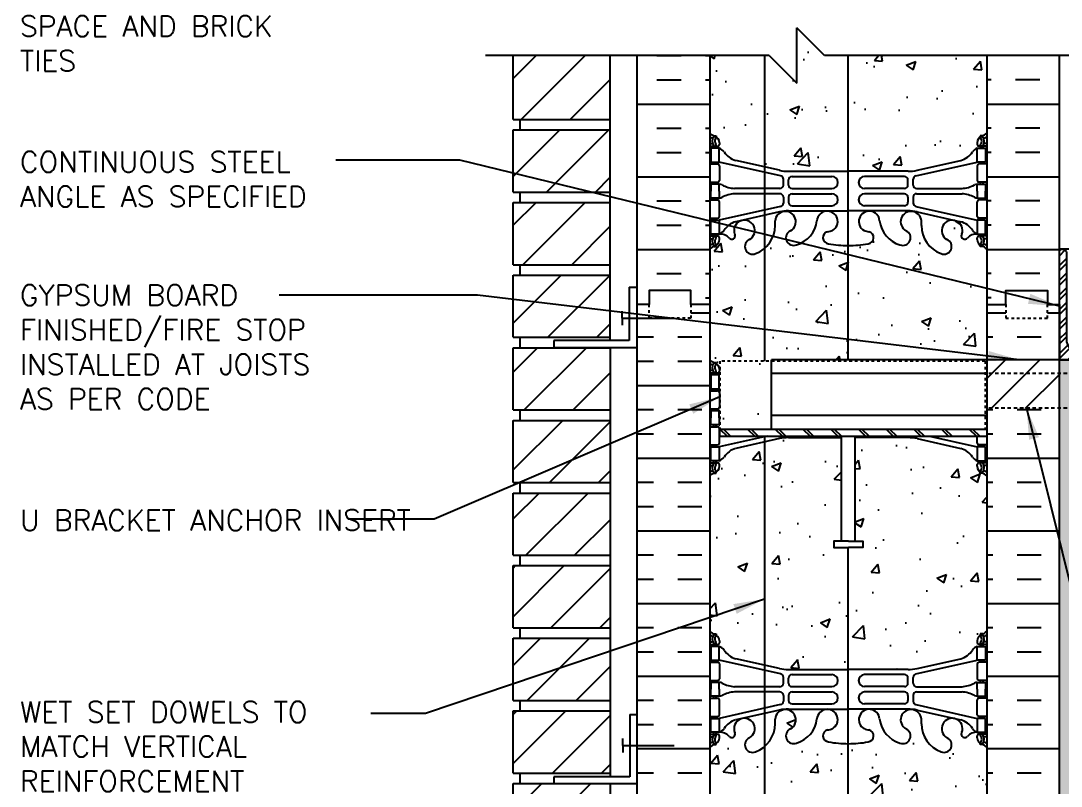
# Model space of a CAD drawing. Header units: inches. Extents: x 188 to 308, y 239 to 325.
# Drawn here: x 251.03 to 288.6, y 282.14 to 309.8 of the extents above; entities that cross this region are included whole.
import ezdxf

# ---------------------------------------------------------------- set-up
doc = ezdxf.new("R2010")
doc.units = ezdxf.units.IN
doc.header["$LTSCALE"] = 0.5
doc.header["$MEASUREMENT"] = 0
doc.linetypes.add('DASHED2', pattern=[0.375, 0.25, -0.125])
doc.linetypes.add('HIDDEN2', pattern=[0.1875, 0.125, -0.0625])
for name, color, linetype in [('HATCH', 12, 'Continuous'), ('line25', 2, 'Continuous'), ('LINE3', 3, 'Continuous'), ('LINE50', 5, 'Continuous'), ('LINE9', 9, 'Continuous'), ('TEXT', 4, 'Continuous'), ('Web_Edge', 9, 'Continuous')]:
    doc.layers.add(name, color=color, linetype=linetype)
doc.styles.add('DIM', font='romans.shx', dxfattribs={"width": 0.7})
doc.styles.add('ROMANS', font='romans.shx', dxfattribs={"height": 1.125})
doc.dimstyles.new('ext_12', dxfattribs={"dimscale": 12, "dimtxt": 0.09375, "dimasz": 0.09375, "dimexe": 0.09375, "dimexo": 0.0625, "dimgap": 0.0625, "dimtad": 1, "dimdec": 1, "dimzin": 3, "dimdsep": 46, "dimlunit": 4, "dimtxsty": 'DIM', "dimcen": 0.09, "dimdle": 0.09375, "dimclrt": 4, "dimadec": 0, "dimazin": 0, "dimtfac": 1, "dimtdec": 1, "dimtmove": 2, "dimatfit": 3, "dimfxl": 1, "dimfrac": 2, "dimtolj": 1, "dimtzin": 0, "dimarcsym": 0})

msp = doc.modelspace()

# ---------------------------------------------------------------- hatches: boundary and pattern name
at = {"layer": 'HATCH'}
h = msp.add_hatch(dxfattribs=at)
h.set_pattern_fill('ANSI31', color=256, scale=10, style=0)
h.set_pattern_definition([(45, (270.7593, 311.432), (-0.883883, 0.883883), [])])
h.paths.add_polyline_path([(272.311, 311.739), (268.811, 311.739), (268.811, 311.051), (272.311, 311.051)])
h.paths.add_polyline_path([(272.311, 314.364), (268.811, 314.364), (268.811, 312.114), (272.311, 312.114)])
h.paths.add_polyline_path([(272.311, 316.989), (268.811, 316.989), (268.811, 314.739), (272.311, 314.739)])
h.paths.add_polyline_path([(272.311, 319.614), (268.811, 319.614), (268.811, 317.364), (272.311, 317.364)])
h.paths.add_polyline_path([(272.311, 322.239), (268.811, 322.239), (268.811, 319.989), (272.311, 319.989)])
h.paths.add_polyline_path([(272.313, 303.239), (268.811, 303.239), (268.811, 300.989), (272.314, 300.989)])
h.paths.add_polyline_path([(272.313, 305.864), (268.811, 305.864), (268.811, 303.614), (272.313, 303.614)])
h.paths.add_polyline_path([(272.312, 308.551), (268.811, 308.551), (268.811, 306.239), (272.312, 306.239)])
h.paths.add_polyline_path([(272.313, 284.864), (268.811, 284.864), (268.811, 282.614), (272.312, 282.614)])
h.paths.add_polyline_path([(272.313, 287.489), (268.811, 287.489), (268.811, 285.239), (272.313, 285.239)])
h.paths.add_polyline_path([(272.314, 290.114), (268.811, 290.114), (268.811, 287.864), (272.313, 287.864)])
h.paths.add_polyline_path([(272.314, 292.739), (268.811, 292.739), (268.811, 290.489), (272.314, 290.489)])
h.paths.add_polyline_path([(272.315, 295.364), (268.811, 295.364), (268.811, 293.114), (272.314, 293.114)])
h.paths.add_polyline_path([(272.315, 297.989), (268.811, 297.989), (268.811, 295.739), (272.315, 295.739)])
h.paths.add_polyline_path([(272.314, 300.614), (268.811, 300.614), (268.811, 298.364), (272.315, 298.364)])
h.paths.add_polyline_path([(272.311, 274.364), (268.811, 274.364), (268.811, 272.491), (272.311, 272.491)])
h.paths.add_polyline_path([(272.311, 276.989), (268.811, 276.989), (268.811, 274.739), (272.311, 274.739)])
h.paths.add_polyline_path([(272.312, 279.614), (268.811, 279.614), (268.811, 277.364), (272.311, 277.364)])
h.paths.add_polyline_path([(272.312, 282.239), (270.273, 282.239), (268.811, 282.239), (268.811, 279.989), (272.312, 279.989)])
h = msp.add_hatch(dxfattribs=at)
h.set_pattern_fill('AR-CONC', color=256, scale=0.5)
h.set_pattern_definition([(50, (0, 0), (3.5863, -0.31376), [0.375, -4.125]), (355, (0, 0), (-0.693757, 3.76096), [0.3, -3.3]), (100.4514, (0.299, -0.026), (2.892544, 3.4472), [0.3187, -3.50571]), (46.1842, (0, 1), (5.336207, -0.827596), [0.5625, -6.1875]), (96.6356, (0.4447, 0.931), (4.67331, 4.87059), [0.47805, -5.25857]), (351.1842, (0, 1), (4.67331, 4.87059), [0.45, -4.95]), (21, (0.5, 0.75), (2.984535, -2.013094), [0.375, -4.125]), (326, (0.5, 0.75), (1.216577, 3.62575), [0.3, -3.3]), (71.4514, (0.7487, 0.5822), (4.201112, 1.612656), [0.3187, -3.50571]), (37.5, (0, 0), (0.0607993, 1.6644693), [0, -3.26, 0, -3.35, 0, -3.3125]), (7.5, (0, 0), (1.315348, 1.9720586), [0, -1.91, 0, -3.185, 0, -1.2625]), (327.5, (-1.115, 0), (2.669112, -0.1127744), [0, -1.25, 0, -3.9, 0, -5.175]), (317.5, (-1.615, 0), (2.915931, 0.500525), [0, -1.625, 0, -2.59, 0, -3.675])])
h.paths.add_polyline_path([(285.908, 319.027, 0.336749), (285.246, 318.922, 0.520567), (284.859, 318.922, 0.520567), (284.36, 318.922, 0.259173), (283.908, 319.141, 0.259173), (283.457, 318.922, 0.520567), (282.957, 318.922, 0.520567), (282.57, 318.922, 0.336749), (281.908, 319.027, 0.336749), (281.246, 318.922, 0.520567), (280.859, 318.922, 0.520567), (280.36, 318.922, 0.520567), (279.513, 318.922, 0.520567), (279.231, 318.922, 0.520567), (278.336, 318.922, 0.520567), (277.597, 318.922, 0.520567), (276.904, 318.922, 0.520567), (276.683, 318.922, 0.321585), (275.908, 318.947), (275.908, 318.307, 0.088416), (276.054, 318.209), (276.144, 318.209), (276.144, 318.168, -0.249069), (276.254, 317.96), (276.254, 317.893, -0.414214), (276.192, 317.83), (276.144, 317.83), (276.144, 317.76), (276.249, 317.76, 0.231736), (276.607, 317.911, -0.8344), (276.818, 317.786), (276.807, 317.765, 2.155404), (277.345, 317.959, -1), (277.559, 318.47, -0.311223), (278.268, 317.454), (278.267, 317.289, 1.661382), (278.828, 317.642, -1), (279.042, 318.153, -0.30095), (279.778, 317.281, 1.661382), (280.339, 317.633, 0.055617), (280.16, 317.679, -0.843243), (280.194, 318.111, -0.047544), (280.908, 318.176, -0.047544), (281.622, 318.111, -0.843243), (281.656, 317.679, 0.055617), (281.477, 317.633, 1.661382), (282.038, 317.281, -0.30095), (282.774, 318.153, -1), (282.988, 317.642, 1.661382), (283.549, 317.289), (283.549, 317.454, -0.311223), (284.258, 318.47, -1), (284.471, 317.959, 2.155404), (285.01, 317.765), (284.998, 317.786, -0.834375), (285.21, 317.911, 0.23174), (285.567, 317.76), (285.672, 317.76), (285.672, 317.83), (285.625, 317.83, -0.414214), (285.562, 317.893), (285.562, 317.96, -0.249069), (285.672, 318.168), (285.672, 318.209), (285.762, 318.209, 0.08841), (285.908, 318.307)])
h.paths.add_polyline_path([(285.908, 314.114, 0.08841), (285.762, 314.212), (285.672, 314.212), (285.672, 314.253, -0.249069), (285.562, 314.46), (285.562, 314.528, -0.414214), (285.625, 314.59), (285.672, 314.59), (285.672, 314.66), (285.567, 314.66, -0.168672), (285.381, 314.81, 0.17445), (284.974, 315.106), (283.393, 315.459, 0.054974), (283.066, 315.495), (280.908, 315.495), (278.75, 315.495, 0.054974), (278.423, 315.459), (276.843, 315.106, 0.17445), (276.435, 314.81, -0.168672), (276.249, 314.66), (276.144, 314.66), (276.144, 314.59), (276.192, 314.59, -0.414214), (276.254, 314.528), (276.254, 314.46, -0.249069), (276.144, 314.253), (276.144, 314.212), (276.054, 314.212, 0.088416), (275.908, 314.114), (275.908, 311.051), (278.047, 311.051), (279.047, 310.051), (279.047, 312.051), (280.047, 311.051), (285.908, 311.051)])
h.paths.add_polyline_path([(285.908, 308.551), (280.047, 308.551), (279.047, 309.551), (279.047, 307.551), (278.047, 308.551), (275.908, 308.551), (275.908, 305.743, 0.088416), (276.054, 305.646), (276.144, 305.646), (276.144, 305.604, -0.249069), (276.254, 305.397), (276.254, 305.329, -0.414214), (276.192, 305.267), (276.144, 305.267), (276.144, 305.197), (276.249, 305.197, -0.168672), (276.435, 305.047, 0.17445), (276.843, 304.751), (278.423, 304.399, 0.054974), (278.75, 304.362), (280.908, 304.362), (283.066, 304.362, 0.054974), (283.393, 304.399), (284.974, 304.751, 0.17445), (285.381, 305.047, -0.168672), (285.567, 305.197), (285.672, 305.197), (285.672, 305.267), (285.625, 305.267, -0.414214), (285.562, 305.329), (285.562, 305.397, -0.249069), (285.672, 305.604), (285.672, 305.646), (285.762, 305.646, 0.08841), (285.908, 305.743)])
h.paths.add_polyline_path([(285.908, 301.551, 0.08841), (285.762, 301.648), (285.672, 301.648), (285.672, 301.69, -0.249069), (285.562, 301.897), (285.562, 301.964, -0.414214), (285.625, 302.027), (285.672, 302.027), (285.672, 302.097), (285.567, 302.097, 0.231736), (285.21, 301.946, -0.8344), (284.998, 302.071), (285.01, 302.093, 2.155404), (284.471, 301.898, -1), (284.258, 301.387, -0.311223), (283.549, 302.403), (283.549, 302.568, 1.661382), (282.988, 302.215, -1), (282.774, 301.704, -0.307094), (282.036, 302.6, 1.604516), (281.477, 302.224, 0.044004), (281.618, 302.185, -0.921438), (281.622, 301.746, -0.047544), (280.908, 301.681, -0.047544), (280.194, 301.746, -0.921438), (280.198, 302.185, 0.044004), (280.339, 302.224, 1.604516), (279.781, 302.6, -0.307094), (279.042, 301.704, -1), (278.828, 302.215, 1.661382), (278.267, 302.568), (278.268, 302.423, -0.316114), (277.559, 301.387, -1), (277.345, 301.898, 2.135543), (276.805, 302.098, -0.940447), (276.607, 301.946, 0.23174), (276.249, 302.097), (276.144, 302.097), (276.144, 302.027), (276.192, 302.027, -0.414214), (276.254, 301.964), (276.254, 301.897, -0.249069), (276.144, 301.69), (276.144, 301.648), (276.054, 301.648, 0.088416), (275.908, 301.551), (275.908, 299.551), (275.908, 297.551, 0.088416), (276.054, 297.453), (276.144, 297.453), (276.144, 297.412, -0.249069), (276.254, 297.205), (276.273, 297.503), (278.134, 297.503), (278.134, 297.551), (285.908, 297.551)])
h.paths.add_polyline_path([(278.134, 297.503), (276.273, 297.503), (276.273, 295.051), (278.134, 295.051)])
h.paths.add_polyline_path([(280.661, 294.739), (278.75, 294.739, 0.054974), (278.423, 294.703), (276.843, 294.35, 0.17445), (276.435, 294.054, -0.168672), (276.249, 293.905), (276.144, 293.905), (276.144, 293.835), (276.192, 293.835, -0.414214), (276.254, 293.772), (276.254, 293.705, -0.249069), (276.144, 293.497), (276.144, 293.456), (276.054, 293.456, 0.088416), (275.908, 293.358), (275.908, 287.743, 0.088416), (276.054, 287.646), (276.144, 287.646), (276.144, 287.604, -0.249069), (276.254, 287.397), (276.254, 287.329, -0.414214), (276.192, 287.267), (276.144, 287.267), (276.144, 287.197), (276.249, 287.197, -0.168672), (276.435, 287.047, 0.17445), (276.843, 286.751), (278.423, 286.399, 0.054974), (278.75, 286.362), (280.908, 286.362), (283.066, 286.362, 0.054974), (283.393, 286.399), (284.974, 286.751, 0.17445), (285.381, 287.047, -0.168672), (285.567, 287.197), (285.672, 287.197), (285.672, 287.267), (285.625, 287.267, -0.414214), (285.562, 287.329), (285.562, 287.397, -0.249069), (285.672, 287.604), (285.672, 287.646), (285.762, 287.646, 0.08841), (285.908, 287.743), (285.908, 293.358, 0.08841), (285.762, 293.456), (285.672, 293.456), (285.672, 293.497, -0.249069), (285.562, 293.705), (285.562, 293.772, -0.414214), (285.625, 293.835), (285.672, 293.835), (285.672, 293.905), (285.567, 293.905, -0.168672), (285.381, 294.054, 0.17445), (284.974, 294.35), (283.393, 294.703, 0.054974), (283.066, 294.739), (281.161, 294.739), (281.161, 290.999), (281.44, 290.999), (281.44, 290.772), (281.18, 290.772), (280.911, 290.772), (280.383, 290.772), (280.383, 290.999), (280.661, 290.999)])
h.paths.add_polyline_path([(285.908, 283.551, 0.08841), (285.762, 283.648), (285.672, 283.648), (285.672, 283.69, -0.249069), (285.562, 283.897), (285.562, 283.964, -0.414214), (285.625, 284.027), (285.672, 284.027), (285.672, 284.097), (285.567, 284.097, 0.231736), (285.21, 283.946, -0.8344), (284.998, 284.071), (285.01, 284.093, 2.155404), (284.471, 283.898, -1), (284.258, 283.387, -0.311223), (283.549, 284.403), (283.549, 284.568, 1.661382), (282.988, 284.215, -1), (282.774, 283.704, -0.307094), (282.036, 284.6, 1.604516), (281.477, 284.224, 0.044004), (281.618, 284.185, -0.921438), (281.622, 283.746, -0.047544), (280.908, 283.681, -0.047544), (280.194, 283.746, -0.921438), (280.198, 284.185, 0.044004), (280.339, 284.224, 1.604516), (279.781, 284.6, -0.307094), (279.042, 283.704, -1), (278.828, 284.215, 1.661382), (278.267, 284.568), (278.268, 284.423, -0.316114), (277.559, 283.387, -1), (277.345, 283.898, 2.135543), (276.805, 284.098, -0.940447), (276.607, 283.946, 0.23174), (276.249, 284.097), (276.144, 284.097), (276.144, 284.027), (276.192, 284.027, -0.414214), (276.254, 283.964), (276.254, 283.897, -0.249069), (276.144, 283.69), (276.144, 283.648), (276.054, 283.648, 0.088416), (275.908, 283.551), (275.908, 281.551), (275.908, 279.551, 0.088416), (276.054, 279.453), (276.144, 279.453), (276.144, 279.412, -0.249069), (276.254, 279.205), (276.254, 279.137, -0.414214), (276.192, 279.075), (276.144, 279.075), (276.144, 279.005), (276.249, 279.005, 0.231736), (276.607, 279.156, -0.8344), (276.818, 279.03), (276.807, 279.009, 2.155404), (277.345, 279.203, -1), (277.559, 279.714, -0.311223), (278.268, 278.698), (278.267, 278.533, 1.661382), (278.828, 278.886, -1), (279.042, 279.397, -0.307094), (279.781, 278.502, 1.604516), (280.339, 278.877, 0.044004), (280.198, 278.917, -0.921438), (280.194, 279.355, -0.047544), (280.908, 279.42, -0.047544), (281.622, 279.355, -0.921438), (281.618, 278.917, 0.044004), (281.477, 278.877, 1.604516), (282.036, 278.502, -0.307094), (282.774, 279.397, -1), (282.988, 278.886, 1.661382), (283.549, 278.533), (283.549, 278.679, -0.316114), (284.258, 279.714, -1), (284.471, 279.203, 2.135543), (285.012, 279.004, -0.940447), (285.21, 279.156, 0.23174), (285.567, 279.005), (285.672, 279.005), (285.672, 279.075), (285.625, 279.075, -0.414214), (285.562, 279.137), (285.562, 279.205, -0.249069), (285.672, 279.412), (285.672, 279.453), (285.762, 279.453, 0.08841), (285.908, 279.551), (285.908, 281.551)])
h.paths.add_polyline_path([(285.908, 275.358, 0.08841), (285.762, 275.456), (285.672, 275.456), (285.672, 275.497, -0.249069), (285.562, 275.705), (285.562, 275.772, -0.414214), (285.625, 275.835), (285.672, 275.835), (285.672, 275.905), (285.567, 275.905, -0.168672), (285.381, 276.054, 0.17445), (284.974, 276.35), (283.393, 276.703, 0.054974), (283.066, 276.739), (280.908, 276.739), (278.75, 276.739, 0.054974), (278.423, 276.703), (276.843, 276.35, 0.17445), (276.435, 276.054, -0.168672), (276.249, 275.905), (276.144, 275.905), (276.144, 275.835), (276.192, 275.835, -0.414214), (276.254, 275.772), (276.254, 275.705, -0.249069), (276.144, 275.497), (276.144, 275.456), (276.054, 275.456, 0.088416), (275.908, 275.358), (275.908, 272.491), (277.564, 272.491), (278.564, 273.491), (278.564, 272.491), (278.564, 271.491), (279.564, 272.491), (285.908, 272.491)])
h = msp.add_hatch(dxfattribs=at)
h.set_pattern_fill('INSUL', color=256, scale=7, style=0)
h.set_pattern_definition([(0, (-2650.2533, -97.4588), (0, 2.625), []), (0, (-2650.2533, -96.5838), (0, 2.625), [0.875, -0.875]), (0, (-2650.2533, -95.7088), (0, 2.625), [0.875, -0.875])])
h.paths.add_polyline_path([(275.908, 308.551), (273.283, 308.551), (273.283, 299.551), (273.721, 299.551), (273.721, 300.051), (275.221, 300.051), (275.221, 299.551), (275.908, 299.551)])
h = msp.add_hatch(dxfattribs=at)
h.set_pattern_fill('INSUL', color=256, scale=7, style=0)
h.set_pattern_definition([(180, (3212.0698, -97.4588), (0, 2.625), []), (180, (3212.0698, -96.5838), (0, 2.625), [0.875, -0.875]), (180, (3212.0698, -95.7088), (0, 2.625), [0.875, -0.875])])
h.paths.add_polyline_path([(288.533, 308.551), (285.908, 308.551), (285.908, 299.551), (286.596, 299.551), (286.596, 300.051), (288.096, 300.051), (288.096, 299.551), (288.533, 299.551)])
h = msp.add_hatch(dxfattribs=at)
h.set_pattern_fill('ANSI32', color=256, style=0)
h.set_pattern_definition([(45, (169.51458, 42.46265), (-0.26516504, 0.26516504), []), (45, (169.69136, 42.46265), (-0.26516504, 0.26516504), [])])
h.paths.add_polyline_path([(288.783, 298.301), (288.783, 301.426, 0.414214), (288.658, 301.551), (288.533, 301.551), (288.533, 297.551), (292.033, 297.551), (292.033, 297.676), (291.533, 297.801), (289.283, 297.801, -0.414214)])
h = msp.add_hatch(dxfattribs=at)
h.set_pattern_fill('INSUL', color=256, scale=7, style=0)
h.paths.add_polyline_path([(275.908, 299.551), (275.221, 299.551), (275.221, 299.051), (273.721, 299.051), (273.283, 299.053), (273.283, 281.551), (273.721, 281.551), (273.721, 282.051), (275.221, 282.051), (275.221, 281.551), (275.908, 281.551)])
h.paths.add_polyline_path([(288.533, 295.801), (285.908, 295.801), (285.908, 281.551), (286.596, 281.551), (286.596, 282.051), (288.096, 282.051), (288.096, 281.551), (288.533, 281.551)])
h.paths.add_polyline_path([(288.533, 299.551), (288.096, 299.551), (288.096, 299.051), (286.596, 299.051), (286.596, 299.551), (285.908, 299.551), (285.908, 297.551), (288.533, 297.551)])
h = msp.add_hatch(dxfattribs=at)
h.set_pattern_fill('ANSI31', color=256, scale=7, style=0)
h.set_pattern_definition([(45, (208.8009, 102.2087), (-0.6187184, 0.6187184), [])])
h.paths.add_polyline_path([(288.533, 297.051), (285.908, 297.051), (285.908, 295.801), (288.533, 295.801)])
h.paths.add_polyline_path([(288.533, 297.551), (286.033, 297.551), (285.908, 297.551), (285.908, 297.051), (288.533, 297.051)])
h = msp.add_hatch(dxfattribs=at)
h.set_pattern_fill('AR-SAND', color=256, scale=0.25, style=0)
h.set_pattern_definition([(37.5, (113.52773, 33.10064), (-0.01574834, 0.48170594), [0, -0.38, 0, -0.425, 0, -0.40625]), (7.5, (113.5277, 33.10064), (0.4424442, 0.7055365), [0, -0.205, 0, -0.3425, 0, -0.13125]), (327.5, (113.22023, 33.10064), (0.77853547, 0.00141476), [0, -0.125, 0, -0.45, 0, -0.5875]), (317.5, (113.2202, 33.10064), (0.7515317, 0.2194189), [0, -0.0625, 0, -0.295, 0, -0.3375])])
h.paths.add_polyline_path([(289.033, 297.551), (288.533, 297.551), (288.533, 281.491), (288.533, 272.491), (289.033, 272.491)])

# ---------------------------------------------------------------- linework, layer by layer
at = {"layer": 'HATCH', "linetype": 'HIDDEN2'}
for p, q in [((276.273, 297.503), (276.273, 295.051)), ((285.846, 297.503), (276.273, 297.503)), ((285.846, 297.503), (285.846, 295.051))]:
    msp.add_line(p, q, dxfattribs=at)
at = {"layer": 'HATCH', "linetype": 'HIDDEN2', "ltscale": 2}
for p, q in [((289.033, 297.051), (285.908, 297.051)), ((289.033, 295.801), (285.908, 295.801))]:
    msp.add_line(p, q, dxfattribs=at)
at = {"layer": 'HATCH'}
for p, q in [((276.273, 295.051), (276.533, 294.791)), ((276.398, 295.051), (276.658, 294.791)), ((277.273, 295.051), (277.533, 294.791)), ((277.398, 295.051), (277.658, 294.791)), ((278.273, 295.051), (278.533, 294.791)), ((278.398, 295.051), (278.658, 294.791)), ((279.273, 295.051), (279.533, 294.791)), ((279.398, 295.051), (279.658, 294.791)), ((280.273, 295.051), (280.533, 294.791)), ((280.398, 295.051), (280.658, 294.791)), ((281.273, 295.051), (281.533, 294.791)), ((281.398, 295.051), (281.658, 294.791)), ((282.273, 295.051), (282.533, 294.791)), ((282.398, 295.051), (282.658, 294.791)), ((283.273, 295.051), (283.533, 294.791)), ((283.398, 295.051), (283.658, 294.791)), ((284.273, 295.051), (284.533, 294.791)), ((284.398, 295.051), (284.658, 294.791)), ((285.273, 295.051), (285.533, 294.791)), ((285.398, 295.051), (285.658, 294.791))]:
    msp.add_line(p, q, dxfattribs=at)
at = {"layer": 'line25'}
for p, q in [((268.811, 306.239), (268.811, 308.551)), ((272.315, 298.244), (272.312, 308.551)), ((275.908, 308.551), (275.908, 299.551)), ((285.908, 308.551), (285.908, 297.551)), ((268.811, 306.239), (272.311, 306.239)), ((269.061, 305.864), (269.061, 306.239)), ((269.061, 305.864), (269.061, 306.239)), ((268.811, 303.614), (268.811, 305.864)), ((268.811, 305.864), (272.311, 305.864)), ((268.811, 303.614), (272.311, 303.614)), ((269.061, 303.239), (269.061, 303.614)), ((269.061, 303.239), (269.061, 303.614)), ((268.811, 300.989), (268.811, 303.239)), ((268.811, 303.239), (272.311, 303.239)), ((289.033, 301.551), (288.533, 301.551)), ((268.811, 300.989), (272.311, 300.989)), ((269.061, 300.614), (269.061, 300.989)), ((269.061, 300.614), (269.061, 300.989)), ((268.811, 298.364), (268.811, 300.614)), ((268.811, 300.614), (272.311, 300.614)), ((275.908, 299.551), (275.908, 281.551)), ((268.811, 298.364), (272.315, 298.364)), ((269.061, 297.989), (269.061, 298.364)), ((269.061, 297.989), (269.061, 298.364)), ((268.811, 295.739), (268.811, 297.989)), ((268.811, 297.989), (272.315, 297.989)), ((272.315, 297.994), (272.312, 282.489)), ((278.134, 295.051), (278.134, 297.551)), ((285.908, 297.551), (285.908, 281.551)), ((288.533, 297.551), (307.173, 297.551)), ((285.908, 297.051), (278.134, 297.051)), ((268.811, 295.739), (272.315, 295.739)), ((269.061, 295.364), (269.061, 295.739)), ((269.061, 295.364), (269.061, 295.739)), ((268.811, 293.114), (268.811, 295.364)), ((268.811, 295.364), (272.315, 295.364)), ((278.134, 295.551), (285.908, 295.551)), ((276.273, 295.051), (285.908, 295.051)), ((276.273, 294.791), (276.273, 295.051)), ((276.273, 294.791), (285.908, 294.791)), ((280.661, 290.999), (280.661, 294.791)), ((281.161, 290.999), (281.161, 294.791)), ((268.811, 293.114), (272.314, 293.114)), ((269.061, 292.739), (269.061, 293.114)), ((269.061, 292.739), (269.061, 293.114)), ((268.811, 290.489), (268.811, 292.739)), ((268.811, 292.739), (272.314, 292.739)), ((268.811, 290.489), (272.314, 290.489)), ((269.061, 290.114), (269.061, 290.489)), ((269.061, 290.114), (269.061, 290.489)), ((268.811, 287.864), (268.811, 290.114)), ((268.811, 290.114), (272.314, 290.114)), ((268.811, 287.864), (272.313, 287.864)), ((269.061, 287.489), (269.061, 287.864)), ((269.061, 287.489), (269.061, 287.864)), ((268.811, 285.239), (268.811, 287.489)), ((268.811, 287.489), (272.313, 287.489)), ((268.811, 285.239), (272.313, 285.239)), ((269.061, 284.864), (269.061, 285.239)), ((269.061, 284.864), (269.061, 285.239)), ((268.811, 282.614), (268.811, 284.864)), ((268.811, 284.864), (272.313, 284.864)), ((268.811, 282.614), (272.312, 282.614)), ((269.061, 282.239), (269.061, 282.614)), ((269.061, 282.239), (269.061, 282.614)), ((268.811, 279.989), (268.811, 282.239)), ((268.811, 282.239), (272.311, 282.239)), ((272.312, 282.239), (272.311, 272.491))]:
    msp.add_line(p, q, dxfattribs=at)
for points in [[(288.533, 297.551), (278.134, 297.551)], [(280.911, 290.999), (280.383, 290.999), (280.383, 290.772), (280.911, 290.772)], [(280.911, 290.999), (281.44, 290.999), (281.44, 290.772), (281.18, 290.772)], [(281.18, 290.772), (280.911, 290.772)]]:
    msp.add_lwpolyline(points, dxfattribs=at)
at = {"layer": 'LINE3'}
for p, q in [((277.885, 308.551), (277.885, 297.503)), ((280.894, 308.551), (280.894, 297.551)), ((277.885, 294.791), (277.885, 272.812)), ((280.894, 290.772), (280.894, 272.491))]:
    msp.add_line(p, q, dxfattribs=at)
at = {"layer": 'LINE50'}
for p, q in [((273.283, 299.551), (273.283, 308.551)), ((273.283, 281.551), (273.283, 299.551)), ((288.533, 299.551), (288.533, 297.551)), ((288.533, 281.491), (288.533, 297.551))]:
    msp.add_line(p, q, dxfattribs=at)
for points in [[(285.908, 299.551), (286.596, 299.551), (286.596, 300.051), (288.096, 300.051), (288.096, 299.551), (288.533, 299.551), (288.533, 308.551)], [(275.908, 299.551), (275.221, 299.551), (275.221, 300.051), (273.721, 300.051), (273.721, 299.551), (273.283, 299.551)]]:
    msp.add_lwpolyline(points, dxfattribs=at)
at = {"layer": 'LINE9'}
for p, q in [((279.047, 307.551), (279.047, 309.551)), ((280.047, 308.551), (279.047, 309.551)), ((278.047, 308.551), (267.811, 308.551)), ((278.047, 308.551), (279.047, 307.551)), ((290.283, 308.551), (280.047, 308.551)), ((272.995, 300.181), (272.995, 298.244)), ((272.995, 300.181), (273.245, 300.181)), ((272.745, 299.056), (272.745, 299.306)), ((272.745, 299.056), (274.591, 299.056)), ((272.745, 299.056), (272.745, 298.806)), ((272.995, 298.244), (270.273, 298.244)), ((270.273, 298.244), (270.273, 297.994)), ((270.273, 297.994), (273.273, 297.994)), ((273.023, 284.739), (273.023, 282.489)), ((273.023, 284.739), (273.273, 284.739)), ((272.773, 283.614), (272.773, 283.864)), ((272.773, 283.614), (274.618, 283.614)), ((272.773, 283.614), (272.773, 283.364)), ((273.023, 282.489), (270.273, 282.489)), ((270.273, 282.489), (270.273, 282.239)), ((270.273, 282.239), (273.273, 282.239))]:
    msp.add_line(p, q, dxfattribs=at)
msp.add_lwpolyline([(292.033, 297.551), (288.533, 297.551), (288.533, 301.551), (288.658, 301.551, -0.414214), (288.783, 301.426), (288.783, 298.301, 0.414214), (289.283, 297.801), (291.533, 297.801), (292.033, 297.676)], format="xyb", close=True, dxfattribs=at)
at = {"layer": 'LINE9', "linetype": 'DASHED2', "ltscale": 0.15}
for points in [[(275.221, 299.551), (275.221, 299.551), (275.221, 299.051), (273.721, 299.051), (273.721, 299.551), (273.721, 299.551)], [(275.221, 299.551), (275.221, 299.551), (275.221, 299.051), (273.721, 299.051), (273.721, 299.551), (273.721, 299.551)], [(286.596, 299.551), (286.596, 299.551), (286.596, 299.051), (288.096, 299.051), (288.096, 299.551), (288.096, 299.551)]]:
    msp.add_lwpolyline(points, dxfattribs=at)
at = {"layer": 'Web_Edge'}
for p, q in [((276.054, 305.646), (276.144, 305.646)), ((276.144, 305.646), (276.144, 305.604)), ((276.254, 305.397), (276.254, 305.329)), ((285.562, 305.397), (285.562, 305.329)), ((285.762, 305.646), (285.672, 305.646)), ((285.672, 305.646), (285.672, 305.604)), ((275.908, 305.367), (275.986, 305.367)), ((275.908, 305.267), (276.192, 305.267)), ((276.054, 305.267), (276.054, 305.197)), ((276.144, 305.267), (276.144, 305.197)), ((285.908, 305.267), (285.625, 305.267)), ((285.672, 305.267), (285.672, 305.197)), ((285.762, 305.267), (285.762, 305.197)), ((285.908, 305.367), (285.83, 305.367)), ((276.054, 304.697), (276.054, 304.627)), ((276.144, 304.697), (276.144, 304.627)), ((278.467, 304.2), (276.249, 304.697)), ((278.423, 304.399), (276.843, 304.751)), ((283.35, 304.2), (285.567, 304.697)), ((283.393, 304.399), (284.974, 304.751)), ((285.672, 304.697), (285.672, 304.627)), ((285.762, 304.697), (285.762, 304.627)), ((275.908, 304.627), (276.192, 304.627)), ((276.254, 304.564), (276.254, 304.029)), ((278.75, 304.362), (280.908, 304.362)), ((283.066, 304.362), (280.908, 304.362)), ((285.562, 304.564), (285.562, 304.029)), ((285.908, 304.627), (285.625, 304.627)), ((275.908, 303.967), (276.192, 303.967)), ((276.054, 303.967), (276.054, 303.897)), ((276.144, 303.967), (276.144, 303.897)), ((278.564, 303.866), (278.564, 304.078)), ((278.752, 303.867), (278.752, 304.051)), ((278.877, 304.176), (280.316, 304.176)), ((282.939, 304.176), (281.5, 304.176)), ((283.064, 303.867), (283.064, 304.051)), ((283.252, 303.866), (283.252, 304.078)), ((285.908, 303.967), (285.625, 303.967)), ((285.672, 303.967), (285.672, 303.897)), ((285.762, 303.967), (285.762, 303.897)), ((278.439, 303.741), (276.802, 303.741)), ((278.439, 303.553), (276.802, 303.553)), ((278.877, 303.742), (280.316, 303.742)), ((278.877, 303.552), (280.316, 303.552)), ((282.939, 303.742), (281.5, 303.742)), ((282.939, 303.552), (281.5, 303.552)), ((283.377, 303.741), (285.015, 303.741)), ((283.377, 303.553), (285.015, 303.553)), ((275.908, 303.327), (276.192, 303.327)), ((276.054, 303.327), (276.054, 303.397)), ((276.144, 303.327), (276.144, 303.397)), ((276.254, 302.729), (276.254, 303.264)), ((278.564, 303.428), (278.564, 303.215)), ((278.752, 303.427), (278.752, 303.243)), ((283.064, 303.427), (283.064, 303.243)), ((283.252, 303.428), (283.252, 303.215)), ((285.562, 302.729), (285.562, 303.264)), ((285.908, 303.327), (285.625, 303.327)), ((285.672, 303.327), (285.672, 303.397)), ((285.762, 303.327), (285.762, 303.397)), ((278.467, 303.093), (276.249, 302.597)), ((278.423, 302.895), (276.843, 302.542)), ((278.75, 302.931), (280.908, 302.931)), ((278.877, 303.118), (280.316, 303.118)), ((283.066, 302.931), (280.908, 302.931)), ((282.939, 303.118), (281.5, 303.118)), ((283.35, 303.093), (285.567, 302.597)), ((283.393, 302.895), (284.974, 302.542)), ((275.908, 302.667), (276.192, 302.667)), ((276.054, 302.597), (276.054, 302.667)), ((276.144, 302.597), (276.144, 302.667)), ((278.268, 302.403), (278.267, 302.568)), ((283.549, 302.403), (283.549, 302.568)), ((285.908, 302.667), (285.625, 302.667)), ((285.672, 302.597), (285.672, 302.667)), ((285.762, 302.597), (285.762, 302.667)), ((275.908, 302.027), (276.192, 302.027)), ((276.054, 302.027), (276.054, 302.097)), ((276.144, 302.027), (276.144, 302.097)), ((276.807, 302.093), (276.818, 302.071)), ((285.01, 302.093), (284.998, 302.071)), ((285.908, 302.027), (285.625, 302.027)), ((285.672, 302.027), (285.672, 302.097)), ((285.762, 302.027), (285.762, 302.097)), ((275.908, 301.927), (275.986, 301.927)), ((276.054, 301.648), (276.144, 301.648)), ((276.144, 301.648), (276.144, 301.69)), ((276.254, 301.897), (276.254, 301.964)), ((285.562, 301.897), (285.562, 301.964)), ((285.672, 301.648), (285.672, 301.69)), ((285.762, 301.648), (285.672, 301.648)), ((285.908, 301.927), (285.83, 301.927)), ((275.908, 297.175), (275.986, 297.175)), ((276.054, 297.453), (276.144, 297.453)), ((276.144, 297.453), (276.144, 297.412)), ((276.254, 297.205), (276.254, 297.137)), ((275.908, 297.075), (276.192, 297.075)), ((276.054, 297.075), (276.054, 297.005)), ((276.144, 297.075), (276.144, 297.005)), ((275.908, 296.435), (276.192, 296.435)), ((276.054, 296.505), (276.054, 296.435)), ((276.144, 296.505), (276.144, 296.435)), ((276.254, 296.372), (276.254, 295.837)), ((275.908, 295.775), (276.192, 295.775)), ((276.054, 295.775), (276.054, 295.705)), ((276.144, 295.775), (276.144, 295.705)), ((275.908, 295.135), (276.192, 295.135)), ((276.054, 295.135), (276.054, 295.205)), ((276.144, 295.135), (276.144, 295.205)), ((276.254, 294.537), (276.254, 295.072)), ((277.975, 294.791), (276.249, 294.405)), ((278.423, 294.703), (276.843, 294.35)), ((278.75, 294.739), (280.661, 294.739)), ((283.066, 294.739), (281.161, 294.739)), ((283.393, 294.703), (284.974, 294.35)), ((283.842, 294.791), (285.567, 294.405)), ((285.562, 294.537), (285.562, 294.791)), ((275.908, 294.475), (276.192, 294.475)), ((276.054, 294.405), (276.054, 294.475)), ((276.144, 294.405), (276.144, 294.475)), ((285.908, 294.475), (285.625, 294.475)), ((285.672, 294.405), (285.672, 294.475)), ((285.762, 294.405), (285.762, 294.475)), ((275.908, 293.835), (276.192, 293.835)), ((276.054, 293.835), (276.054, 293.905)), ((276.144, 293.835), (276.144, 293.905)), ((276.254, 293.705), (276.254, 293.772)), ((285.562, 293.705), (285.562, 293.772)), ((285.908, 293.835), (285.625, 293.835)), ((285.672, 293.835), (285.672, 293.905)), ((285.762, 293.835), (285.762, 293.905)), ((275.908, 293.735), (275.986, 293.735)), ((276.054, 293.456), (276.144, 293.456)), ((276.144, 293.456), (276.144, 293.497)), ((285.672, 293.456), (285.672, 293.497)), ((285.762, 293.456), (285.672, 293.456)), ((285.908, 293.735), (285.83, 293.735)), ((275.908, 287.367), (275.986, 287.367)), ((276.054, 287.646), (276.144, 287.646)), ((276.144, 287.646), (276.144, 287.604)), ((276.254, 287.397), (276.254, 287.329)), ((285.562, 287.397), (285.562, 287.329)), ((285.762, 287.646), (285.672, 287.646)), ((285.672, 287.646), (285.672, 287.604)), ((285.908, 287.367), (285.83, 287.367)), ((275.908, 287.267), (276.192, 287.267)), ((276.054, 287.267), (276.054, 287.197)), ((276.144, 287.267), (276.144, 287.197)), ((285.908, 287.267), (285.625, 287.267)), ((285.672, 287.267), (285.672, 287.197)), ((285.762, 287.267), (285.762, 287.197)), ((275.908, 286.627), (276.192, 286.627)), ((276.054, 286.697), (276.054, 286.627)), ((276.144, 286.697), (276.144, 286.627)), ((278.467, 286.2), (276.249, 286.697)), ((278.423, 286.399), (276.843, 286.751)), ((283.35, 286.2), (285.567, 286.697)), ((283.393, 286.399), (284.974, 286.751)), ((285.908, 286.627), (285.625, 286.627)), ((285.672, 286.697), (285.672, 286.627)), ((285.762, 286.697), (285.762, 286.627)), ((276.254, 286.564), (276.254, 286.029)), ((278.75, 286.362), (280.908, 286.362)), ((283.066, 286.362), (280.908, 286.362)), ((285.562, 286.564), (285.562, 286.029)), ((275.908, 285.967), (276.192, 285.967)), ((276.054, 285.967), (276.054, 285.897)), ((276.144, 285.967), (276.144, 285.897)), ((278.564, 285.866), (278.564, 286.078)), ((278.752, 285.867), (278.752, 286.051)), ((278.877, 286.176), (280.316, 286.176)), ((282.939, 286.176), (281.5, 286.176)), ((283.064, 285.867), (283.064, 286.051)), ((283.252, 285.866), (283.252, 286.078)), ((285.908, 285.967), (285.625, 285.967)), ((285.672, 285.967), (285.672, 285.897)), ((285.762, 285.967), (285.762, 285.897)), ((278.439, 285.741), (276.802, 285.741)), ((278.439, 285.553), (276.802, 285.553)), ((278.877, 285.742), (280.316, 285.742)), ((278.877, 285.552), (280.316, 285.552)), ((282.939, 285.742), (281.5, 285.742)), ((282.939, 285.552), (281.5, 285.552)), ((283.377, 285.741), (285.015, 285.741)), ((283.377, 285.553), (285.015, 285.553)), ((275.908, 285.327), (276.192, 285.327)), ((276.054, 285.327), (276.054, 285.397)), ((276.144, 285.327), (276.144, 285.397)), ((276.254, 284.729), (276.254, 285.264)), ((278.564, 285.428), (278.564, 285.215)), ((278.752, 285.427), (278.752, 285.243)), ((278.877, 285.118), (280.316, 285.118)), ((282.939, 285.118), (281.5, 285.118)), ((283.064, 285.427), (283.064, 285.243)), ((283.252, 285.428), (283.252, 285.215)), ((285.562, 284.729), (285.562, 285.264)), ((285.908, 285.327), (285.625, 285.327)), ((285.672, 285.327), (285.672, 285.397)), ((285.762, 285.327), (285.762, 285.397)), ((278.467, 285.093), (276.249, 284.597)), ((278.423, 284.895), (276.843, 284.542)), ((278.75, 284.931), (280.908, 284.931)), ((283.066, 284.931), (280.908, 284.931)), ((283.35, 285.093), (285.567, 284.597)), ((283.393, 284.895), (284.974, 284.542)), ((275.908, 284.667), (276.192, 284.667)), ((276.054, 284.597), (276.054, 284.667)), ((276.144, 284.597), (276.144, 284.667)), ((278.268, 284.403), (278.267, 284.568)), ((283.549, 284.403), (283.549, 284.568)), ((285.908, 284.667), (285.625, 284.667)), ((285.672, 284.597), (285.672, 284.667)), ((285.762, 284.597), (285.762, 284.667)), ((275.908, 284.027), (276.192, 284.027)), ((276.054, 284.027), (276.054, 284.097)), ((276.144, 284.027), (276.144, 284.097)), ((276.807, 284.093), (276.818, 284.071)), ((285.01, 284.093), (284.998, 284.071)), ((285.908, 284.027), (285.625, 284.027)), ((285.672, 284.027), (285.672, 284.097)), ((285.762, 284.027), (285.762, 284.097)), ((275.908, 283.927), (275.986, 283.927)), ((276.054, 283.648), (276.144, 283.648)), ((276.144, 283.648), (276.144, 283.69)), ((276.254, 283.897), (276.254, 283.964)), ((285.562, 283.897), (285.562, 283.964)), ((285.672, 283.648), (285.672, 283.69)), ((285.762, 283.648), (285.672, 283.648)), ((285.908, 283.927), (285.83, 283.927))]:
    msp.add_line(p, q, dxfattribs=at)
for points in [[(275.949, 304.697), (276.249, 304.697), (276.249, 305.197), (275.949, 305.197)], [(285.867, 304.697), (285.567, 304.697), (285.567, 305.197), (285.867, 305.197)], [(275.949, 302.597), (276.249, 302.597), (276.249, 302.097), (275.949, 302.097)], [(285.867, 302.597), (285.567, 302.597), (285.567, 302.097), (285.867, 302.097)], [(275.949, 296.505), (276.249, 296.505), (276.249, 297.005), (275.949, 297.005)], [(275.949, 294.405), (276.249, 294.405), (276.249, 293.905), (275.949, 293.905)], [(285.867, 294.405), (285.567, 294.405), (285.567, 293.905), (285.867, 293.905)], [(275.949, 286.697), (276.249, 286.697), (276.249, 287.197), (275.949, 287.197)], [(285.867, 286.697), (285.567, 286.697), (285.567, 287.197), (285.867, 287.197)], [(275.949, 284.597), (276.249, 284.597), (276.249, 284.097), (275.949, 284.097)], [(285.867, 284.597), (285.567, 284.597), (285.567, 284.097), (285.867, 284.097)]]:
    msp.add_lwpolyline(points, close=True, dxfattribs=at)
for points in [[(276.249, 303.647), (276.249, 303.897), (275.949, 303.897), (275.949, 303.647)], [(285.567, 303.647), (285.567, 303.897), (285.867, 303.897), (285.867, 303.647)], [(276.249, 303.647), (276.249, 303.397), (275.949, 303.397), (275.949, 303.647)], [(285.567, 303.647), (285.567, 303.397), (285.867, 303.397), (285.867, 303.647)], [(276.249, 295.455), (276.249, 295.705), (275.949, 295.705), (275.949, 295.455)], [(276.249, 295.455), (276.249, 295.205), (275.949, 295.205), (275.949, 295.455)], [(276.249, 285.647), (276.249, 285.897), (275.949, 285.897), (275.949, 285.647)], [(285.567, 285.647), (285.567, 285.897), (285.867, 285.897), (285.867, 285.647)], [(276.249, 285.647), (276.249, 285.397), (275.949, 285.397), (275.949, 285.647)], [(285.567, 285.647), (285.567, 285.397), (285.867, 285.397), (285.867, 285.647)]]:
    msp.add_lwpolyline(points, dxfattribs=at)
for centre, radius, start, end in [((276.254, 306.104), 0.5, 226.2109, 250.5288), ((276.254, 306.104), 0.6, 234.7832, 245.0748), ((275.986, 305.386), 0.0196, 269.4032, 15.4901), ((276.248, 305.451), 0.25, 140.1145, 222.4609), ((275.992, 305.541), 0.021, 343.464, 63.9957), ((276.09, 305.582), 0.045, 321.448, 139.1879), ((276.004, 305.397), 0.25, 0, 70.5288), ((276.248, 305.451), 0.16, 140.0001, 222.4609), ((285.812, 305.397), 0.25, 109.4712, 180), ((285.726, 305.582), 0.045, 40.8121, 218.552), ((285.569, 305.451), 0.16, 317.5391, 39.9999), ((285.562, 306.104), 0.5, 289.4712, 313.7878), ((285.569, 305.451), 0.25, 317.5391, 39.8855), ((285.824, 305.541), 0.021, 116.0043, 196.536), ((285.83, 305.386), 0.0196, 164.5099, 270.5968), ((285.562, 306.104), 0.6, 294.9252, 305.2158), ((276.097, 305.313), 0.045, 222.4609, 42.4609), ((276.192, 305.329), 0.0625, 270, 0), ((276.127, 304.854), 0.364, 34.9775, 70.3387), ((277.05, 305.465), 0.743, 212.7919, 253.8107), ((284.767, 305.465), 0.743, 286.1893, 327.2081), ((285.69, 304.854), 0.364, 109.6613, 145.0225), ((285.625, 305.329), 0.0625, 180, 270), ((285.72, 305.313), 0.045, 137.5391, 317.5391), ((276.192, 304.564), 0.0625, 0, 90), ((278.75, 305.862), 1.5, 257.4135, 270), ((283.066, 305.862), 1.5, 270, 282.5865), ((285.625, 304.564), 0.0625, 90, 180), ((276.192, 304.029), 0.0625, 270, 0), ((276.245, 303.678), 0.219, 60.4937, 88.92), ((278.439, 304.078), 0.125, 0, 77.3767), ((278.877, 304.051), 0.125, 90, 180), ((280.316, 303.959), 0.217, 270, 90), ((281.5, 303.959), 0.217, 90, 270), ((282.939, 304.051), 0.125, 0, 90), ((283.377, 304.078), 0.125, 102.6233, 180), ((285.571, 303.678), 0.219, 91.08, 119.5063), ((285.625, 304.029), 0.0625, 180, 270), ((276.891, 304.908), 1.17, 242.6365, 265.6505), ((276.891, 302.386), 1.17, 94.3495, 117.3635), ((278.439, 303.866), 0.125, 270, 0), ((278.439, 303.428), 0.125, 0, 90), ((278.877, 303.867), 0.125, 180, 270), ((278.877, 303.427), 0.125, 90, 180), ((280.316, 303.335), 0.217, 270, 90), ((281.5, 303.335), 0.217, 90, 270), ((282.939, 303.867), 0.125, 270, 360), ((282.939, 303.427), 0.125, 0, 90), ((283.377, 303.866), 0.125, 180, 270), ((283.377, 303.428), 0.125, 90, 180), ((284.926, 304.908), 1.17, 274.3495, 297.3635), ((284.926, 302.386), 1.17, 62.6365, 85.6505), ((276.192, 303.264), 0.0625, 0, 90), ((276.245, 303.616), 0.219, 271.08, 299.5063), ((278.439, 303.215), 0.125, 282.6233, 0), ((278.877, 303.243), 0.125, 180, 270), ((282.939, 303.243), 0.125, 270, 0), ((283.377, 303.215), 0.125, 180, 257.3767), ((285.571, 303.616), 0.219, 240.4937, 268.92), ((285.625, 303.264), 0.0625, 90, 180), ((278.641, 302.54), 0.375, 299.9315, 175.7552), ((278.75, 301.431), 1.5, 90, 102.5865), ((280.152, 302.549), 0.375, 299.9315, 175.7552), ((281.664, 302.549), 0.375, 4.2448, 240.0685), ((283.175, 302.54), 0.375, 4.2448, 240.0685), ((283.066, 301.431), 1.5, 77.4135, 90), ((276.192, 302.729), 0.0625, 270, 0), ((277.05, 301.828), 0.743, 106.1893, 147.2081), ((277.158, 302.223), 0.375, 299.9315, 200.3757), ((277.176, 302.41), 1.092, 290.5175, 359.6668), ((278.751, 302.697), 1.034, 286.3365, 353.3331), ((283.065, 302.697), 1.034, 186.6669, 253.6635), ((284.64, 302.41), 1.092, 180.3332, 249.4825), ((284.658, 302.223), 0.375, 339.6243, 240.0685), ((284.767, 301.828), 0.743, 32.7919, 73.8107), ((285.625, 302.729), 0.0625, 180, 270), ((276.248, 301.842), 0.25, 137.5391, 219.8855), ((276.097, 301.981), 0.045, 317.5391, 137.5391), ((276.192, 301.964), 0.0625, 360, 90), ((276.127, 302.439), 0.364, 289.6613, 325.0225), ((276.274, 301.656), 0.441, 41.0127, 93.2024), ((276.701, 302.028), 0.125, 221.0127, 20.3757), ((278.935, 301.96), 0.277, 112.68, 292.68), ((280.214, 301.965), 0.22, 104.2604, 264.8165), ((280.046, 303.005), 0.834, 277.8937, 290.6271), ((281.771, 303.005), 0.834, 249.3729, 262.1063), ((281.602, 301.965), 0.22, 275.1835, 75.7396), ((282.881, 301.96), 0.277, 247.32, 67.32), ((285.115, 302.028), 0.125, 159.6243, 318.9873), ((285.543, 301.656), 0.441, 86.7976, 138.9873), ((285.69, 302.439), 0.364, 214.9775, 250.3387), ((285.625, 301.964), 0.0625, 90, 180), ((285.72, 301.981), 0.045, 42.4609, 222.4609), ((285.569, 301.842), 0.25, 320.1145, 42.4609), ((276.254, 301.19), 0.6, 114.9252, 125.2168), ((276.254, 301.19), 0.5, 109.4712, 133.7891), ((275.986, 301.907), 0.0196, 344.5099, 90.5968), ((275.992, 301.753), 0.021, 296.0043, 16.536), ((276.09, 301.711), 0.045, 220.8121, 38.552), ((276.248, 301.842), 0.16, 137.5391, 219.9999), ((276.004, 301.897), 0.25, 289.4712, 360), ((277.452, 301.643), 0.277, 112.68, 292.68), ((280.891, 305.459), 3.777, 259.3725, 270.2606), ((280.925, 305.459), 3.777, 269.7394, 280.6275), ((284.364, 301.643), 0.277, 247.32, 67.32), ((285.812, 301.897), 0.25, 180, 250.5288), ((285.726, 301.711), 0.045, 141.448, 319.1879), ((285.569, 301.842), 0.16, 320.0001, 42.4609), ((285.562, 301.19), 0.5, 46.2122, 70.5288), ((285.824, 301.753), 0.021, 163.464, 243.9957), ((285.83, 301.907), 0.0196, 89.4032, 195.4901), ((285.562, 301.19), 0.6, 54.7832, 65.0748), ((276.254, 297.912), 0.5, 226.2109, 250.5288), ((276.254, 297.912), 0.6, 234.7832, 245.0748), ((275.986, 297.194), 0.0196, 269.4032, 15.4901), ((276.248, 297.259), 0.25, 140.1145, 222.4609), ((275.992, 297.349), 0.021, 343.464, 63.9957), ((276.09, 297.39), 0.045, 321.448, 139.1879), ((276.097, 297.121), 0.045, 222.4609, 42.4609), ((276.004, 297.205), 0.25, 0, 70.5288), ((276.248, 297.259), 0.16, 140.0001, 222.4609), ((276.192, 297.137), 0.0625, 270, 0), ((276.127, 296.662), 0.364, 66.2787, 70.3387), ((276.274, 297.445), 0.441, 266.7976, 269.9085), ((276.192, 296.372), 0.0625, 0, 90), ((276.192, 295.837), 0.0625, 270, 0), ((276.245, 295.486), 0.219, 82.6259, 88.92), ((276.192, 295.072), 0.0625, 0, 90), ((276.245, 295.423), 0.219, 271.08, 277.3741), ((276.192, 294.537), 0.0625, 270, 0), ((278.75, 293.239), 1.5, 90, 102.5865), ((283.066, 293.239), 1.5, 77.4135, 90), ((285.625, 294.537), 0.0625, 180, 270), ((277.05, 293.636), 0.743, 106.1893, 147.2081), ((284.767, 293.636), 0.743, 32.7919, 73.8107), ((276.248, 293.65), 0.25, 137.5391, 219.8855), ((276.097, 293.788), 0.045, 317.5391, 137.5391), ((276.248, 293.65), 0.16, 137.5391, 219.9999), ((276.192, 293.772), 0.0625, 360, 90), ((276.127, 294.247), 0.364, 289.6613, 325.0225), ((285.69, 294.247), 0.364, 214.9775, 250.3387), ((285.625, 293.772), 0.0625, 90, 180), ((285.72, 293.788), 0.045, 42.4609, 222.4609), ((285.569, 293.65), 0.16, 320.0001, 42.4609), ((285.569, 293.65), 0.25, 320.1145, 42.4609), ((276.254, 292.997), 0.6, 114.9252, 125.2168), ((276.254, 292.997), 0.5, 109.4712, 133.7891), ((275.986, 293.715), 0.0196, 344.5099, 90.5968), ((275.992, 293.56), 0.021, 296.0043, 16.536), ((276.09, 293.519), 0.045, 220.8121, 38.552), ((276.004, 293.705), 0.25, 289.4712, 360), ((285.812, 293.705), 0.25, 180, 250.5288), ((285.726, 293.519), 0.045, 141.448, 319.1879), ((285.562, 292.997), 0.5, 46.2122, 70.5288), ((285.824, 293.56), 0.021, 163.464, 243.9957), ((285.83, 293.715), 0.0196, 89.4032, 195.4901), ((285.562, 292.997), 0.6, 54.7842, 65.0748), ((276.254, 288.104), 0.5, 226.2109, 250.5288), ((285.562, 288.104), 0.5, 289.4712, 313.7878), ((276.254, 288.104), 0.6, 234.7832, 245.0748), ((275.986, 287.386), 0.0196, 269.4032, 15.4901), ((276.248, 287.451), 0.25, 140.1145, 222.4609), ((275.992, 287.541), 0.021, 343.464, 63.9957), ((276.09, 287.582), 0.045, 321.448, 139.1879), ((276.004, 287.397), 0.25, 0, 70.5288), ((276.248, 287.451), 0.16, 140.0001, 222.4609), ((285.812, 287.397), 0.25, 109.4712, 180), ((285.726, 287.582), 0.045, 40.8121, 218.552), ((285.569, 287.451), 0.16, 317.5391, 39.9999), ((285.569, 287.451), 0.25, 317.5391, 39.8855), ((285.824, 287.541), 0.021, 116.0043, 196.536), ((285.83, 287.386), 0.0196, 164.5099, 270.5968), ((285.562, 288.104), 0.6, 294.9252, 305.2158), ((276.097, 287.313), 0.045, 222.4609, 42.4609), ((276.192, 287.329), 0.0625, 270, 0), ((276.127, 286.854), 0.364, 34.9775, 70.3387), ((277.05, 287.465), 0.743, 212.7919, 253.8107), ((284.767, 287.465), 0.743, 286.1893, 327.2081), ((285.69, 286.854), 0.364, 109.6613, 145.0225), ((285.625, 287.329), 0.0625, 180, 270), ((285.72, 287.313), 0.045, 137.5391, 317.5391), ((276.192, 286.564), 0.0625, 0, 90), ((285.625, 286.564), 0.0625, 90, 180), ((278.75, 287.862), 1.5, 257.4135, 270), ((283.066, 287.862), 1.5, 270, 282.5865), ((276.192, 286.029), 0.0625, 270, 0), ((276.245, 285.678), 0.219, 60.4937, 88.92), ((276.891, 286.908), 1.17, 242.6365, 265.6505), ((278.439, 285.866), 0.125, 270, 0), ((278.439, 286.078), 0.125, 0, 77.3767), ((278.877, 286.051), 0.125, 90, 180), ((278.877, 285.867), 0.125, 180, 270), ((280.316, 285.959), 0.217, 270, 90), ((281.5, 285.959), 0.217, 90, 270), ((282.939, 286.051), 0.125, 0, 90), ((282.939, 285.867), 0.125, 270, 360), ((283.377, 286.078), 0.125, 102.6233, 180), ((283.377, 285.866), 0.125, 180, 270), ((284.926, 286.908), 1.17, 274.3495, 297.3635), ((285.571, 285.678), 0.219, 91.08, 119.5063), ((285.625, 286.029), 0.0625, 180, 270), ((276.891, 284.386), 1.17, 94.3495, 117.3635), ((278.439, 285.428), 0.125, 0, 90), ((278.877, 285.427), 0.125, 90, 180), ((280.316, 285.335), 0.217, 270, 90), ((281.5, 285.335), 0.217, 90, 270), ((282.939, 285.427), 0.125, 0, 90), ((283.377, 285.428), 0.125, 90, 180), ((284.926, 284.386), 1.17, 62.6365, 85.6505), ((276.192, 285.264), 0.0625, 0, 90), ((276.245, 285.616), 0.219, 271.08, 299.5063), ((278.439, 285.215), 0.125, 282.6233, 0), ((278.877, 285.243), 0.125, 180, 270), ((282.939, 285.243), 0.125, 270, 0), ((283.377, 285.215), 0.125, 180, 257.3767), ((285.571, 285.616), 0.219, 240.4937, 268.92), ((285.625, 285.264), 0.0625, 90, 180), ((276.192, 284.729), 0.0625, 270, 0), ((278.641, 284.54), 0.375, 299.9315, 175.7552), ((278.75, 283.431), 1.5, 90, 102.5865), ((280.152, 284.549), 0.375, 299.9315, 175.7552), ((281.664, 284.549), 0.375, 4.2448, 240.0685), ((283.175, 284.54), 0.375, 4.2448, 240.0685), ((283.066, 283.431), 1.5, 77.4135, 90), ((285.625, 284.729), 0.0625, 180, 270), ((277.05, 283.828), 0.743, 106.1893, 147.2081), ((277.158, 284.223), 0.375, 299.9315, 200.3757), ((277.176, 284.41), 1.092, 290.5175, 359.6668), ((278.751, 284.697), 1.034, 286.3365, 353.3331), ((283.065, 284.697), 1.034, 186.6669, 253.6635), ((284.64, 284.41), 1.092, 180.3332, 249.4825), ((284.658, 284.223), 0.375, 339.6243, 240.0685), ((284.767, 283.828), 0.743, 32.7919, 73.8107), ((276.248, 283.842), 0.25, 137.5391, 219.8855), ((276.097, 283.981), 0.045, 317.5391, 137.5391), ((276.192, 283.964), 0.0625, 360, 90), ((276.127, 284.439), 0.364, 289.6613, 325.0225), ((276.274, 283.656), 0.441, 41.0127, 93.2024), ((276.701, 284.028), 0.125, 221.0127, 20.3757), ((278.935, 283.96), 0.277, 112.68, 292.68), ((280.214, 283.965), 0.22, 104.2604, 264.8165), ((280.046, 285.005), 0.834, 277.8937, 290.6271), ((281.771, 285.005), 0.834, 249.3729, 262.1063), ((281.602, 283.965), 0.22, 275.1835, 75.7396), ((282.881, 283.96), 0.277, 247.32, 67.32), ((285.115, 284.028), 0.125, 159.6243, 318.9873), ((285.543, 283.656), 0.441, 86.7976, 138.9873), ((285.69, 284.439), 0.364, 214.9775, 250.3387), ((285.625, 283.964), 0.0625, 90, 180), ((285.72, 283.981), 0.045, 42.4609, 222.4609), ((285.569, 283.842), 0.25, 320.1145, 42.4609), ((276.254, 283.19), 0.6, 114.9252, 125.2168), ((276.254, 283.19), 0.5, 109.4712, 133.7891), ((275.986, 283.907), 0.0196, 344.5099, 90.5968), ((275.992, 283.753), 0.021, 296.0043, 16.536), ((276.09, 283.711), 0.045, 220.8121, 38.552), ((276.248, 283.842), 0.16, 137.5391, 219.9999), ((276.004, 283.897), 0.25, 289.4712, 360), ((277.452, 283.643), 0.277, 112.68, 292.68), ((280.891, 287.459), 3.777, 259.3725, 270.2606), ((280.925, 287.459), 3.777, 269.7394, 280.6275), ((284.364, 283.643), 0.277, 247.32, 67.32), ((285.812, 283.897), 0.25, 180, 250.5288), ((285.726, 283.711), 0.045, 141.448, 319.1879), ((285.569, 283.842), 0.16, 320.0001, 42.4609), ((285.562, 283.19), 0.5, 46.2122, 70.5288), ((285.824, 283.753), 0.021, 163.464, 243.9957), ((285.83, 283.907), 0.0196, 89.4032, 195.4901), ((285.562, 283.19), 0.6, 54.7832, 65.0748)]:
    msp.add_arc(centre, radius, start, end, dxfattribs=at)
for points in [[(278.752, 303.872), (278.752, 304.046)], [(283.064, 303.872), (283.064, 304.046)], [(278.752, 303.422), (278.752, 303.248)], [(283.064, 303.422), (283.064, 303.248)], [(278.752, 285.872), (278.752, 286.046)], [(283.064, 285.872), (283.064, 286.046)], [(278.752, 285.422), (278.752, 285.248)], [(283.064, 285.422), (283.064, 285.248)]]:
    msp.add_open_spline(points, degree=1, dxfattribs=at)

# ---------------------------------------------------------------- texts
at = {"layer": 'TEXT', "char_height": 0.75, "style": 'ROMANS'}
for s, insert, width, attachment_point in [('BRICK VENEER c/w^I\\P1" (25mm) AIR SPACE AND BRICK TIES', (251.002, 312.481), 12.44051, 1), ('CONTINUOUS STEEL ANGLE AS SPECIFIED', (251.002, 304.076), 12.4225, 4), ('\\A1;{\\C4;GYPSUM BOARD FINISHED/FIRE STOP INSTALLED AT JOISTS AS PER CODE}', (251.002, 300.26), 12.44051, 1), ('U BRACKET ANCHOR INSERT', (251.006, 292.13), 13.68504, 1), ('\\A1;{\\C4;WET SET DOWELS TO MATCH VERTICAL REINFORCEMENT BETWEEN POUR OR AS SPECIFIED}', (251.002, 285.201), 12.44051, 1)]:
    msp.add_mtext(s, dxfattribs=dict(at, insert=insert, width=width, attachment_point=attachment_point))

# ---------------------------------------------------------------- leaders
at = {"layer": 'TEXT'}
for points, override in [([(288.533, 299.488), (266.888, 304.767), (262.406, 304.767)], {"dimtad": 0}), ([(287.079, 297.551), (267.519, 299.883), (260.361, 299.883)], {"dimgap": 0.0625, "dimtad": 0}), ([(276.273, 296.214), (265.961, 291.795), (262.844, 291.795)], {"dimgap": 0.0625, "dimtad": 0}), ([(287.346, 295.801), (290.315, 283.791), (294.768, 283.791)], {"dimgap": 0.0625, "dimtad": 0}), ([(277.885, 288.909), (265.639, 284.77), (263.671, 284.77)], {"dimgap": 0.0625, "dimtad": 0})]:
    msp.add_leader(points, dimstyle='ext_12', override=override, dxfattribs=at)

doc.saveas('drawing.dxf')
